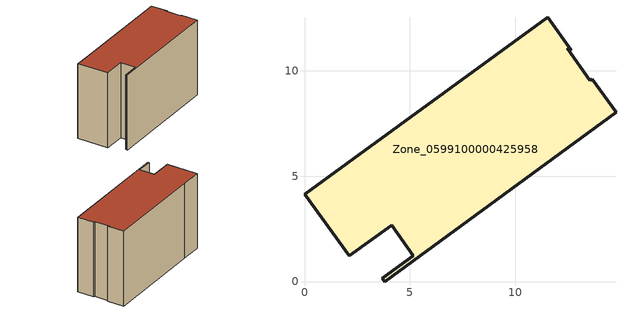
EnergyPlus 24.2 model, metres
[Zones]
Zone_0599100000425958
 floor ground (C_G): 12.47,11.06 13.53,9.55 13.65,9.61 14.78,8.04 3.81,0 3.69,0.16 5.15,1.23 4.14,2.66 2.12,1.21 0,4.15 2.02,5.61 11.53,12.53 12.65,10.98 z0
 wall outside (C_F): 2.02,5.61 0,4.15 2.12,1.21 4.14,2.66 5.15,1.23 3.69,0.16 3.81,0 14.78,8.04 13.65,9.61 13.53,9.55 12.47,11.06 12.65,10.98 11.53,12.53 2.02,5.61 z0:8.82
 roof outside (C_R): 12.65,10.98 11.53,12.53 2.02,5.61 0,4.15 2.12,1.21 4.14,2.66 5.15,1.23 3.69,0.16 3.81,0 14.78,8.04 13.65,9.61 13.53,9.55 12.47,11.06 z8.82
[BUILDING]
Pand.0599100000425958: North Axis=0; Terrain=City; Loads Convergence Tolerance Value=0.04; Temperature Convergence Tolerance Value=0.4; Solar Distribution=FullExterior; Maximum Number of Warmup Days=25; Minimum Number of Warmup Days=1
[Site:Location]
Rotterdam.The.Hague.AP_ZH_NLD Design_Conditions: Latitude=51.96; Longitude=4.45; Time Zone=1; Elevation=-4.5
[SITE:GROUNDTEMPERATURE:BUILDINGSURFACE]
18, 18, 18, 18, 18, 18, 18, 18, 18, 18, 18, 18
[MATERIAL] Thermal Absorptance=0.9; Solar Absorptance=0.7; Visible Absorptance=0.7
Name | Roughness | Thickness | Conductivity | Density | Specific Heat
G.TI.2006-2014 | MediumSmooth | 0.15 | 0.06 | 540 | 1210
F.TI.2006-2014 | Rough | 0.3 | 0.12 | 1920 | 840
R.TI.2006-2014 | MediumRough | 0.2 | 0.08 | 1500 | 1000
[CONSTRUCTION]
C_G: G.TI.2006-2014
C_F: F.TI.2006-2014
C_R: R.TI.2006-2014
[ZONE]
Zone_0599100000425958: Type=1; Multiplier=1; Ceiling Height=Autocalculate; Volume=Autocalculate; Floor Area=autocalculate; Part of Total Floor Area=Yes
[ZONEINFILTRATION:DESIGNFLOWRATE]
Infil_Zone_0599100000425958: Zone or ZoneList or Space or SpaceList=Zone_0599100000425958; Schedule=AlwaysOn; Design Flow Rate Calculation Method=Flow/Area; Flow Rate per Floor Area=0.0015; Constant Term Coefficient=1; Temperature Term Coefficient=0; Velocity Term Coefficient=0; Velocity Squared Term Coefficient=0
[HVACTEMPLATE:ZONE:IDEALLOADSAIRSYSTEM]
Zone_0599100000425958: Maximum Heating Supply Air Temperature=50; Minimum Cooling Supply Air Temperature=13; Maximum Heating Supply Air Humidity Ratio=0.0156; Minimum Cooling Supply Air Humidity Ratio=0.0077; Heating Limit=NoLimit; Cooling Limit=NoLimit; Dehumidification Control Type=ConstantSensibleHeatRatio; Cooling Sensible Heat Ratio=0.7; Dehumidification Setpoint=60; Humidification Control Type=None; Humidification Setpoint=30; Outdoor Air Method=None; Outdoor Air Flow Rate per Person=0.00944; Outdoor Air Flow Rate per Zone Floor Area=0; Outdoor Air Flow Rate per Zone=0; Demand Controlled Ventilation Type=None; Outdoor Air Economizer Type=NoEconomizer; Heat Recovery Type=None; Sensible Heat Recovery Effectiveness=0.7; Latent Heat Recovery Effectiveness=0.65
[ZONECONTROL:THERMOSTAT]
ThermostatControl_Zone_0599100000425958: Zone or ZoneList=Zone_0599100000425958; Control Type Schedule=DualSetpointControlType; Control 1=Thermostat_Zone_0599100000425958; Temperature Difference Between Cutout And Setpoint=0
[THERMOSTATSETPOINT:DUALSETPOINT]
Thermostat_Zone_0599100000425958: Heating Setpoint Temperature Schedule=HeatingSetpoint_Zone_0599100000425958; Cooling Setpoint Temperature Schedule=CoolingSetpoint_Zone_0599100000425958
[SCHEDULE:COMPACT]
HeatingSetpoint_Zone_0599100000425958: Through: 12/31, For: AllDays, Until: 24:00, 21
CoolingSetpoint_Zone_0599100000425958: Through: 12/31, For: AllDays, Until: 24:00, 24
DualSetpointControlType: Through: 12/31, For: AllDays, Until: 24:00, 4
AlwaysOn: Through: 12/31, For: AllDays, Until: 24:00, 1
